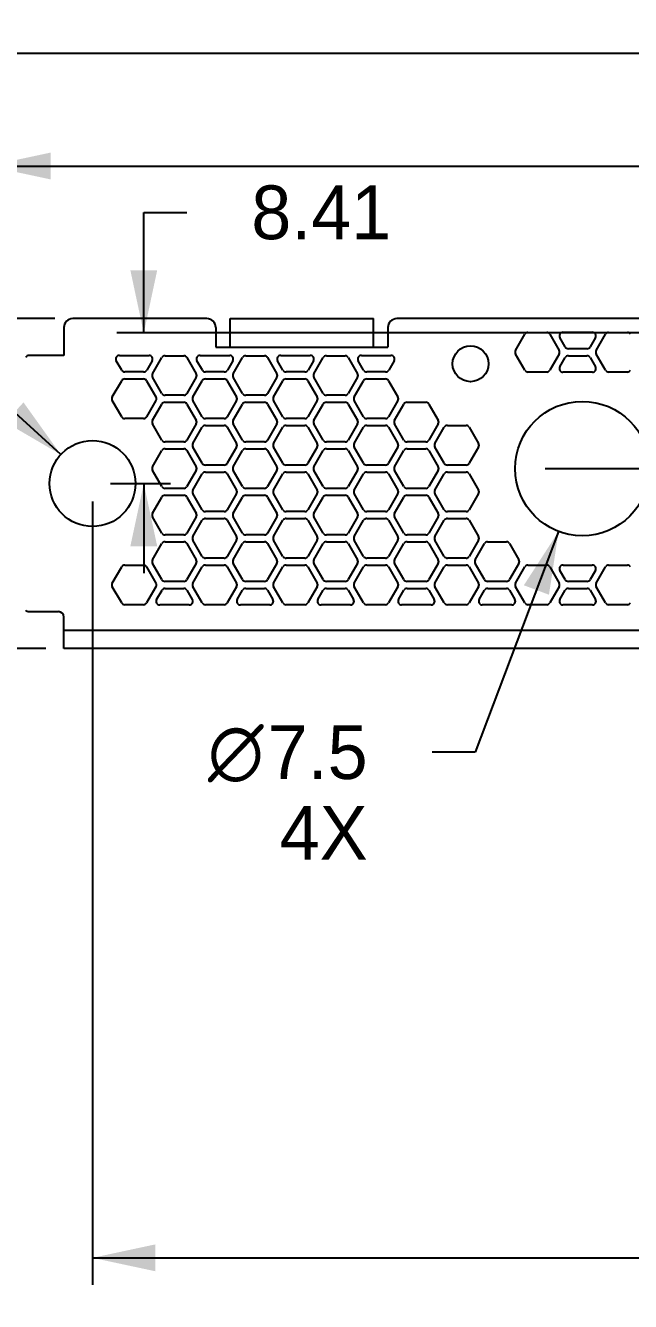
# Model space of a CAD drawing. Extents: x 0 to 420, y 0 to 297.
# Drawn here: x 71.3 to 105.1, y 80.3 to 151.5 of the extents above; entities that cross this region are included whole.
import ezdxf
from ezdxf.enums import TextEntityAlignment as Align

# ---------------------------------------------------------------- set-up
doc = ezdxf.new("R2010")
doc.units = 0
doc.header["$LTSCALE"] = 23.1
doc.layers.get('0').update_dxf_attribs({"linetype": 'CONTINUOUS'})
doc.layers.add('02-AXIS', color=7, linetype='CONTINUOUS')
doc.layers.add('02___PRT_ALL_AXES', color=7, linetype='CONTINUOUS')
doc.styles.get("Standard").update_dxf_attribs({"font": 'gothic.ttf'})
doc.styles.add('TEXTSTYLE_4', font='gdt', dxfattribs={"width": 0.85})
doc.dimstyles.get("Standard").update_dxf_attribs({"dimtxt": 2.5, "dimasz": 2.5, "dimexe": 1.25, "dimexo": 0.625, "dimtad": 1, "dimcen": 2.5, "dimazin": 3, "dimtfac": 1, "dimtmove": 0, "dimatfit": 3})

# ---------------------------------------------------------------- blocks, each defined once
blk = doc.blocks.new('_FILLED')
at = {"color": 0, "linetype": 'BYBLOCK'}
blk.add_solid([(0, 0), (-1, 0.214), (-1, -0.214)], dxfattribs=at)
blk = doc.blocks.new('*D0')
at = {"color": 2, "linetype": 'CONTINUOUS'}
for p, q in [((40.944, 135.167), (40.944, 140.167)), ((72.97, 135.167), (39.444, 135.167)), ((72.473, 116.752), (39.444, 116.752)), ((40.944, 116.752), (40.944, 111.752))]:
    blk.add_line(p, q, dxfattribs=at)
at = {"color": 2, "linetype": 'CONTINUOUS', "xscale": 3.5, "yscale": 3.5, "zscale": 3.5}
for p, rotation in [((40.944, 135.167), 270), ((40.944, 116.752), 90)]:
    blk.add_blockref('_FILLED', p, dxfattribs=dict(at, rotation=rotation))
at = {"color": 2, "linetype": 'CONTINUOUS'}
blk.add_text('18.42', height=3, dxfattribs=at).set_placement((40.944, 124.46), align=Align.CENTER)
blk = doc.blocks.new('*D2')
at = {"color": 2, "linetype": 'CONTINUOUS'}
for p, q in [((55.306, 144.008), (52.906, 144.008)), ((73.298, 127.578), (55.306, 144.008))]:
    blk.add_line(p, q, dxfattribs=at)
at = {"color": 2, "linetype": 'CONTINUOUS', "xscale": 3.5, "yscale": 3.5, "zscale": 3.5, "rotation": 317.598150438}
blk.add_blockref('_FILLED', (73.298, 127.578), dxfattribs=at)
at = {"color": 2, "linetype": 'CONTINUOUS', "style": 'TEXTSTYLE_4'}
blk.add_text('n', height=3, dxfattribs=at).set_placement((43.506, 142.508), align=Align.RIGHT)
at = {"color": 2, "linetype": 'CONTINUOUS'}
blk.add_text('4.8', height=3, dxfattribs=at).set_placement((49.306, 142.508), align=Align.RIGHT)
blk = doc.blocks.new('*D3')
at = {"color": 2, "linetype": 'CONTINUOUS'}
for p, q in [((62.027, 130.052), (62.027, 151.489)), ((182.07, 137.342), (182.07, 151.489)), ((62.027, 149.989), (111.765, 149.989)), ((182.07, 149.989), (131.723, 149.989))]:
    blk.add_line(p, q, dxfattribs=at)
at = {"color": 2, "linetype": 'CONTINUOUS', "xscale": 3.5, "yscale": 3.5, "zscale": 3.5, "rotation": 180}
blk.add_blockref('_FILLED', (62.027, 149.989), dxfattribs=at)
at = {"color": 2, "linetype": 'CONTINUOUS', "xscale": 3.5, "yscale": 3.5, "zscale": 3.5}
blk.add_blockref('_FILLED', (182.07, 149.989), dxfattribs=at)
at = {"color": 2, "linetype": 'CONTINUOUS'}
blk.add_text('120.04', height=3, dxfattribs=at).set_placement((121.744, 148.489), align=Align.CENTER)
blk = doc.blocks.new('*D4')
at = {"color": 2, "linetype": 'CONTINUOUS'}
for p, q in [((69.231, 132.352), (69.231, 145.19)), ((182.07, 139.342), (182.07, 145.19)), ((69.231, 143.69), (111.82, 143.69)), ((182.07, 143.69), (131.778, 143.69))]:
    blk.add_line(p, q, dxfattribs=at)
at = {"color": 2, "linetype": 'CONTINUOUS', "xscale": 3.5, "yscale": 3.5, "zscale": 3.5, "rotation": 180}
blk.add_blockref('_FILLED', (69.231, 143.69), dxfattribs=at)
at = {"color": 2, "linetype": 'CONTINUOUS', "xscale": 3.5, "yscale": 3.5, "zscale": 3.5}
blk.add_blockref('_FILLED', (182.07, 143.69), dxfattribs=at)
at = {"color": 2, "linetype": 'CONTINUOUS'}
blk.add_text('112.84', height=3, dxfattribs=at).set_placement((121.799, 142.19), align=Align.CENTER)
blk = doc.blocks.new('*D5')
at = {"color": 2, "linetype": 'CONTINUOUS'}
for p, q in [((75.07, 124.96), (75.07, 81.228)), ((182.07, 120.292), (182.07, 81.228)), ((75.07, 82.728), (113.554, 82.728)), ((182.07, 82.728), (127.713, 82.728))]:
    blk.add_line(p, q, dxfattribs=at)
at = {"color": 2, "linetype": 'CONTINUOUS', "xscale": 3.5, "yscale": 3.5, "zscale": 3.5, "rotation": 180}
blk.add_blockref('_FILLED', (75.07, 82.728), dxfattribs=at)
at = {"color": 2, "linetype": 'CONTINUOUS', "xscale": 3.5, "yscale": 3.5, "zscale": 3.5}
blk.add_blockref('_FILLED', (182.07, 82.728), dxfattribs=at)
at = {"color": 2, "linetype": 'CONTINUOUS'}
blk.add_text('107', height=3, dxfattribs=at).set_placement((120.634, 81.228), align=Align.CENTER)
blk = doc.blocks.new('*D6')
at = {"color": 2, "linetype": 'CONTINUOUS'}
for p, q in [((101.078, 123.29), (96.422, 110.964)), ((96.422, 110.964), (94.022, 110.964))]:
    blk.add_line(p, q, dxfattribs=at)
at = {"color": 2, "linetype": 'CONTINUOUS', "xscale": 3.5, "yscale": 3.5, "zscale": 3.5, "rotation": 69.3067555111}
blk.add_blockref('_FILLED', (101.078, 123.29), dxfattribs=at)
at = {"color": 2, "linetype": 'CONTINUOUS', "style": 'TEXTSTYLE_4'}
blk.add_text('n', height=3, dxfattribs=at).set_placement((84.622, 109.464), align=Align.RIGHT)
at = {"color": 2, "linetype": 'CONTINUOUS'}
for s, p in [('7.5', (90.422, 109.464)), ('4X', (90.422, 104.964))]:
    blk.add_text(s, height=3, dxfattribs=at).set_placement(p, align=Align.RIGHT)
blk = doc.blocks.new('*D10')
at = {"color": 2, "linetype": 'CONTINUOUS'}
for p, q in [((198.764, 134.367), (198.764, 139.367)), ((185.976, 134.367), (200.264, 134.367)), ((100.333, 126.797), (200.264, 126.797)), ((198.764, 126.797), (198.764, 121.797))]:
    blk.add_line(p, q, dxfattribs=at)
at = {"color": 2, "linetype": 'CONTINUOUS', "xscale": 3.5, "yscale": 3.5, "zscale": 3.5}
for p, rotation in [((198.764, 134.367), 270), ((198.764, 126.797), 90)]:
    blk.add_blockref('_FILLED', p, dxfattribs=dict(at, rotation=rotation))
at = {"color": 2, "linetype": 'CONTINUOUS'}
blk.add_text('7.57', height=3, dxfattribs=at).set_placement((198.764, 128.925), align=Align.CENTER)
blk = doc.blocks.new('*D13')
at = {"color": 2, "linetype": 'CONTINUOUS'}
for p, q in [((77.931, 134.367), (77.931, 141.103)), ((77.931, 141.103), (80.331, 141.103)), ((181.084, 134.367), (76.431, 134.367)), ((76.07, 125.96), (79.431, 125.96)), ((77.931, 125.96), (77.931, 120.96))]:
    blk.add_line(p, q, dxfattribs=at)
at = {"color": 2, "linetype": 'CONTINUOUS', "xscale": 3.5, "yscale": 3.5, "zscale": 3.5}
for p, rotation in [((77.931, 134.367), 270), ((77.931, 125.96), 90)]:
    blk.add_blockref('_FILLED', p, dxfattribs=dict(at, rotation=rotation))
at = {"color": 2, "linetype": 'CONTINUOUS'}
blk.add_text('8.41', height=3, dxfattribs=at).set_placement((83.931, 139.603))

msp = doc.modelspace()

# ---------------------------------------------------------------- linework, layer by layer
at = {"color": 3, "linetype": 'CONTINUOUS'}
for p, q in [((73.47, 134.667), (73.47, 133.107)), ((81.45, 135.167), (73.97, 135.167)), ((81.95, 134.667), (81.95, 133.567)), ((82.75, 133.567), (82.75, 135.167)), ((82.75, 135.167), (90.753, 135.167)), ((90.753, 133.567), (90.753, 135.167)), ((91.553, 134.667), (91.553, 133.567)), ((167.923, 135.167), (92.053, 135.167)), ((98.674, 133.392), (99.197, 134.298)), ((99.37, 134.398), (100.416, 134.398)), ((100.589, 134.298), (101.112, 133.392)), ((101.449, 133.588), (101.149, 134.108)), ((101.322, 134.408), (102.962, 134.408)), ((103.135, 134.108), (102.835, 133.588)), ((103.174, 133.392), (103.697, 134.298)), ((103.87, 134.398), (104.916, 134.398)), ((81.95, 133.567), (91.553, 133.567)), ((102.662, 133.488), (101.622, 133.488)), ((73.47, 133.107), (71.544, 133.107)), ((76.699, 132.289), (76.399, 132.809)), ((76.572, 133.109), (78.224, 133.109)), ((78.397, 132.809), (78.096, 132.289)), ((78.424, 132.093), (78.947, 132.999)), ((79.12, 133.099), (80.166, 133.099)), ((80.339, 132.999), (80.862, 132.093)), ((81.199, 132.289), (80.899, 132.809)), ((81.072, 133.109), (82.724, 133.109)), ((82.897, 132.809), (82.596, 132.289)), ((82.924, 132.093), (83.447, 132.999)), ((83.62, 133.099), (84.666, 133.099)), ((84.839, 132.999), (85.362, 132.093)), ((85.699, 132.289), (85.399, 132.809)), ((85.572, 133.109), (87.224, 133.109)), ((87.397, 132.809), (87.096, 132.289)), ((87.424, 132.093), (87.947, 132.999)), ((88.12, 133.099), (89.166, 133.099)), ((89.339, 132.999), (89.862, 132.093)), ((90.199, 132.289), (89.899, 132.809)), ((90.072, 133.109), (91.724, 133.109)), ((91.897, 132.809), (91.596, 132.289)), ((99.197, 132.287), (98.674, 133.192)), ((101.112, 133.192), (100.589, 132.287)), ((101.15, 132.479), (101.45, 132.999)), ((101.623, 133.099), (102.663, 133.099)), ((102.836, 132.999), (103.136, 132.479)), ((103.697, 132.287), (103.174, 133.192)), ((76.87, 131.8), (77.916, 131.8)), ((77.923, 132.189), (76.872, 132.189)), ((78.947, 130.988), (78.424, 131.893)), ((80.862, 131.893), (80.339, 130.988)), ((81.37, 131.8), (82.416, 131.8)), ((82.423, 132.189), (81.372, 132.189)), ((83.447, 130.988), (82.924, 131.893)), ((85.362, 131.893), (84.839, 130.988)), ((85.87, 131.8), (86.916, 131.8)), ((86.923, 132.189), (85.872, 132.189)), ((87.947, 130.988), (87.424, 131.893)), ((89.862, 131.893), (89.339, 130.988)), ((90.37, 131.8), (91.416, 131.8)), ((91.423, 132.189), (90.372, 132.189)), ((100.416, 132.187), (99.37, 132.187)), ((102.963, 132.179), (101.323, 132.179)), ((104.916, 132.187), (103.87, 132.187)), ((76.174, 130.794), (76.697, 131.7)), ((78.089, 131.7), (78.612, 130.794)), ((80.674, 130.794), (81.197, 131.7)), ((82.589, 131.7), (83.112, 130.794)), ((85.174, 130.794), (85.697, 131.7)), ((87.089, 131.7), (87.612, 130.794)), ((89.674, 130.794), (90.197, 131.7)), ((91.589, 131.7), (92.112, 130.794)), ((76.697, 129.689), (76.174, 130.594)), ((78.612, 130.594), (78.089, 129.689)), ((78.424, 129.495), (78.947, 130.401)), ((80.166, 130.888), (79.12, 130.888)), ((79.12, 130.501), (80.166, 130.501)), ((80.339, 130.401), (80.862, 129.495)), ((81.197, 129.689), (80.674, 130.594)), ((83.112, 130.594), (82.589, 129.689)), ((82.924, 129.495), (83.447, 130.401)), ((84.666, 130.888), (83.62, 130.888)), ((83.62, 130.501), (84.666, 130.501)), ((84.839, 130.401), (85.362, 129.495)), ((85.697, 129.689), (85.174, 130.594)), ((87.612, 130.594), (87.089, 129.689)), ((87.424, 129.495), (87.947, 130.401)), ((89.166, 130.888), (88.12, 130.888)), ((88.12, 130.501), (89.166, 130.501)), ((89.339, 130.401), (89.862, 129.495)), ((90.197, 129.689), (89.674, 130.594)), ((92.112, 130.594), (91.589, 129.689)), ((91.924, 129.495), (92.447, 130.401)), ((92.62, 130.501), (93.666, 130.501)), ((93.839, 130.401), (94.362, 129.495)), ((77.916, 129.589), (76.87, 129.589)), ((78.947, 128.39), (78.424, 129.295)), ((80.862, 129.295), (80.339, 128.39)), ((80.674, 128.196), (81.197, 129.102)), ((82.416, 129.589), (81.37, 129.589)), ((81.37, 129.202), (82.416, 129.202)), ((82.589, 129.102), (83.112, 128.196)), ((83.447, 128.39), (82.924, 129.295)), ((85.362, 129.295), (84.839, 128.39)), ((85.174, 128.196), (85.697, 129.102)), ((86.916, 129.589), (85.87, 129.589)), ((85.87, 129.202), (86.916, 129.202)), ((87.089, 129.102), (87.612, 128.196)), ((87.947, 128.39), (87.424, 129.295)), ((89.862, 129.295), (89.339, 128.39)), ((89.674, 128.196), (90.197, 129.102)), ((91.416, 129.589), (90.37, 129.589)), ((90.37, 129.202), (91.416, 129.202)), ((91.589, 129.102), (92.112, 128.196)), ((92.447, 128.39), (91.924, 129.295)), ((94.362, 129.295), (93.839, 128.39)), ((94.174, 128.196), (94.697, 129.102)), ((94.87, 129.202), (95.916, 129.202)), ((96.089, 129.102), (96.612, 128.196)), ((80.166, 128.29), (79.12, 128.29)), ((84.666, 128.29), (83.62, 128.29)), ((89.166, 128.29), (88.12, 128.29)), ((93.666, 128.29), (92.62, 128.29)), ((78.424, 126.897), (78.947, 127.803)), ((79.12, 127.903), (80.166, 127.903)), ((80.339, 127.803), (80.862, 126.897)), ((81.197, 127.091), (80.674, 127.996)), ((83.112, 127.996), (82.589, 127.091)), ((82.924, 126.897), (83.447, 127.803)), ((83.62, 127.903), (84.666, 127.903)), ((84.839, 127.803), (85.362, 126.897)), ((85.697, 127.091), (85.174, 127.996)), ((87.612, 127.996), (87.089, 127.091)), ((87.424, 126.897), (87.947, 127.803)), ((88.12, 127.903), (89.166, 127.903)), ((89.339, 127.803), (89.862, 126.897)), ((90.197, 127.091), (89.674, 127.996)), ((92.112, 127.996), (91.589, 127.091)), ((91.924, 126.897), (92.447, 127.803)), ((92.62, 127.903), (93.666, 127.903)), ((93.839, 127.803), (94.362, 126.897)), ((94.697, 127.091), (94.174, 127.996)), ((96.612, 127.996), (96.089, 127.091)), ((82.416, 126.991), (81.37, 126.991)), ((86.916, 126.991), (85.87, 126.991)), ((91.416, 126.991), (90.37, 126.991)), ((95.916, 126.991), (94.87, 126.991)), ((78.947, 125.792), (78.424, 126.697)), ((80.862, 126.697), (80.339, 125.792)), ((80.674, 125.598), (81.197, 126.504)), ((81.37, 126.604), (82.416, 126.604)), ((82.589, 126.504), (83.112, 125.598)), ((83.447, 125.792), (82.924, 126.697)), ((85.362, 126.697), (84.839, 125.792)), ((85.174, 125.598), (85.697, 126.504)), ((85.87, 126.604), (86.916, 126.604)), ((87.089, 126.504), (87.612, 125.598)), ((87.947, 125.792), (87.424, 126.697)), ((89.862, 126.697), (89.339, 125.792)), ((89.674, 125.598), (90.197, 126.504)), ((90.37, 126.604), (91.416, 126.604)), ((91.589, 126.504), (92.112, 125.598)), ((92.447, 125.792), (91.924, 126.697)), ((94.362, 126.697), (93.839, 125.792)), ((94.174, 125.598), (94.697, 126.504)), ((94.87, 126.604), (95.916, 126.604)), ((96.089, 126.504), (96.612, 125.598)), ((80.166, 125.692), (79.12, 125.692)), ((81.197, 124.493), (80.674, 125.398)), ((83.112, 125.398), (82.589, 124.493)), ((84.666, 125.692), (83.62, 125.692)), ((85.697, 124.493), (85.174, 125.398)), ((87.612, 125.398), (87.089, 124.493)), ((89.166, 125.692), (88.12, 125.692)), ((90.197, 124.493), (89.674, 125.398)), ((92.112, 125.398), (91.589, 124.493)), ((93.666, 125.692), (92.62, 125.692)), ((94.697, 124.493), (94.174, 125.398)), ((96.612, 125.398), (96.089, 124.493)), ((78.424, 124.299), (78.947, 125.205)), ((79.12, 125.305), (80.166, 125.305)), ((80.339, 125.205), (80.862, 124.299)), ((82.924, 124.299), (83.447, 125.205)), ((83.62, 125.305), (84.666, 125.305)), ((84.839, 125.205), (85.362, 124.299)), ((87.424, 124.299), (87.947, 125.205)), ((88.12, 125.305), (89.166, 125.305)), ((89.339, 125.205), (89.862, 124.299)), ((91.924, 124.299), (92.447, 125.205)), ((92.62, 125.305), (93.666, 125.305)), ((93.839, 125.205), (94.362, 124.299)), ((78.947, 123.194), (78.424, 124.099)), ((80.862, 124.099), (80.339, 123.194)), ((82.416, 124.393), (81.37, 124.393)), ((81.37, 124.006), (82.416, 124.006)), ((83.447, 123.194), (82.924, 124.099)), ((85.362, 124.099), (84.839, 123.194)), ((86.916, 124.393), (85.87, 124.393)), ((85.87, 124.006), (86.916, 124.006)), ((87.947, 123.194), (87.424, 124.099)), ((89.862, 124.099), (89.339, 123.194)), ((91.416, 124.393), (90.37, 124.393)), ((90.37, 124.006), (91.416, 124.006)), ((92.447, 123.194), (91.924, 124.099)), ((94.362, 124.099), (93.839, 123.194)), ((95.916, 124.393), (94.87, 124.393)), ((94.87, 124.006), (95.916, 124.006)), ((80.674, 123), (81.197, 123.906)), ((82.589, 123.906), (83.112, 123)), ((85.174, 123), (85.697, 123.906)), ((87.089, 123.906), (87.612, 123)), ((89.674, 123), (90.197, 123.906)), ((91.589, 123.906), (92.112, 123)), ((94.174, 123), (94.697, 123.906)), ((96.089, 123.906), (96.612, 123)), ((78.424, 121.701), (78.947, 122.607)), ((80.166, 123.094), (79.12, 123.094)), ((79.12, 122.707), (80.166, 122.707)), ((80.339, 122.607), (80.862, 121.701)), ((81.197, 121.895), (80.674, 122.8)), ((83.112, 122.8), (82.589, 121.895)), ((82.924, 121.701), (83.447, 122.607)), ((84.666, 123.094), (83.62, 123.094)), ((83.62, 122.707), (84.666, 122.707)), ((84.839, 122.607), (85.362, 121.701)), ((85.697, 121.895), (85.174, 122.8)), ((87.612, 122.8), (87.089, 121.895)), ((87.424, 121.701), (87.947, 122.607)), ((89.166, 123.094), (88.12, 123.094)), ((88.12, 122.707), (89.166, 122.707)), ((89.339, 122.607), (89.862, 121.701)), ((90.197, 121.895), (89.674, 122.8)), ((92.112, 122.8), (91.589, 121.895)), ((91.924, 121.701), (92.447, 122.607)), ((93.666, 123.094), (92.62, 123.094)), ((92.62, 122.707), (93.666, 122.707)), ((93.839, 122.607), (94.362, 121.701)), ((94.697, 121.895), (94.174, 122.8)), ((96.612, 122.8), (96.089, 121.895)), ((96.424, 121.701), (96.947, 122.607)), ((97.12, 122.707), (98.166, 122.707)), ((98.339, 122.607), (98.862, 121.701)), ((76.174, 120.402), (76.697, 121.308)), ((76.87, 121.408), (77.916, 121.408)), ((78.089, 121.308), (78.612, 120.402)), ((78.947, 120.596), (78.424, 121.501)), ((80.862, 121.501), (80.339, 120.596)), ((80.674, 120.402), (81.197, 121.308)), ((82.416, 121.795), (81.37, 121.795)), ((81.37, 121.408), (82.416, 121.408)), ((82.589, 121.308), (83.112, 120.402)), ((83.447, 120.596), (82.924, 121.501)), ((85.362, 121.501), (84.839, 120.596)), ((85.174, 120.402), (85.697, 121.308)), ((86.916, 121.795), (85.87, 121.795)), ((85.87, 121.408), (86.916, 121.408)), ((87.089, 121.308), (87.612, 120.402)), ((87.947, 120.596), (87.424, 121.501)), ((89.862, 121.501), (89.339, 120.596)), ((89.674, 120.402), (90.197, 121.308)), ((91.416, 121.795), (90.37, 121.795)), ((90.37, 121.408), (91.416, 121.408)), ((91.589, 121.308), (92.112, 120.402)), ((92.447, 120.596), (91.924, 121.501)), ((94.362, 121.501), (93.839, 120.596)), ((94.174, 120.402), (94.697, 121.308)), ((95.916, 121.795), (94.87, 121.795)), ((94.87, 121.408), (95.916, 121.408)), ((96.089, 121.308), (96.612, 120.402)), ((96.947, 120.596), (96.424, 121.501)), ((98.862, 121.501), (98.339, 120.596)), ((98.674, 120.402), (99.197, 121.308)), ((99.37, 121.408), (100.416, 121.408)), ((100.589, 121.308), (101.112, 120.402)), ((101.328, 121.408), (102.958, 121.408)), ((103.174, 120.402), (103.697, 121.308)), ((103.87, 121.408), (104.916, 121.408)), ((80.166, 120.496), (79.12, 120.496)), ((84.666, 120.496), (83.62, 120.496)), ((89.166, 120.496), (88.12, 120.496)), ((93.666, 120.496), (92.62, 120.496)), ((98.166, 120.496), (97.12, 120.496)), ((101.45, 120.596), (101.155, 121.108)), ((102.662, 120.496), (101.623, 120.496)), ((103.131, 121.108), (102.835, 120.596)), ((76.697, 119.297), (76.174, 120.202)), ((78.612, 120.202), (78.089, 119.297)), ((78.646, 119.482), (78.948, 120.006)), ((79.122, 120.106), (80.164, 120.106)), ((80.337, 120.006), (80.639, 119.482)), ((81.197, 119.297), (80.674, 120.202)), ((83.112, 120.202), (82.589, 119.297)), ((83.146, 119.482), (83.448, 120.006)), ((83.622, 120.106), (84.664, 120.106)), ((84.837, 120.006), (85.139, 119.482)), ((85.697, 119.297), (85.174, 120.202)), ((87.612, 120.202), (87.089, 119.297)), ((87.646, 119.482), (87.948, 120.006)), ((88.122, 120.106), (89.164, 120.106)), ((89.337, 120.006), (89.639, 119.482)), ((90.197, 119.297), (89.674, 120.202)), ((92.112, 120.202), (91.589, 119.297)), ((92.146, 119.482), (92.448, 120.006)), ((92.622, 120.106), (93.664, 120.106)), ((93.837, 120.006), (94.139, 119.482)), ((94.697, 119.297), (94.174, 120.202)), ((96.612, 120.202), (96.089, 119.297)), ((96.646, 119.482), (96.948, 120.006)), ((97.122, 120.106), (98.164, 120.106)), ((98.337, 120.006), (98.639, 119.482)), ((99.197, 119.297), (98.674, 120.202)), ((101.112, 120.202), (100.589, 119.297)), ((101.146, 119.482), (101.448, 120.006)), ((101.622, 120.106), (102.664, 120.106)), ((102.837, 120.006), (103.139, 119.482)), ((103.697, 119.297), (103.174, 120.202)), ((77.916, 119.197), (76.87, 119.197)), ((80.466, 119.182), (78.82, 119.182)), ((82.416, 119.197), (81.37, 119.197)), ((84.966, 119.182), (83.32, 119.182)), ((86.916, 119.197), (85.87, 119.197)), ((89.466, 119.182), (87.82, 119.182)), ((91.416, 119.197), (90.37, 119.197)), ((93.966, 119.182), (92.32, 119.182)), ((95.916, 119.197), (94.87, 119.197)), ((98.466, 119.182), (96.82, 119.182)), ((100.416, 119.197), (99.37, 119.197)), ((102.966, 119.182), (101.32, 119.182)), ((104.916, 119.197), (103.87, 119.197)), ((71.54, 118.807), (73.173, 118.807)), ((73.473, 116.752), (73.473, 118.507)), ((177.21, 117.752), (73.473, 117.752)), ((177.21, 116.752), (73.473, 116.752))]:
    msp.add_line(p, q, dxfattribs=at)
for centre, radius, start, end in [((73.97, 134.667), 0.5, 90, 180), ((81.45, 134.667), 0.5, 0, 90), ((92.053, 134.667), 0.5, 90, 180), ((99.37, 134.198), 0.2, 90, 150), ((100.416, 134.198), 0.2, 30, 90), ((101.322, 134.208), 0.2, 90, 210), ((102.962, 134.208), 0.2, 330, 90), ((103.87, 134.198), 0.2, 90, 150), ((104.916, 134.198), 0.2, 30, 90), ((98.847, 133.292), 0.2, 150, 210), ((100.938, 133.292), 0.2, 330, 30), ((101.622, 133.688), 0.2, 210, 270), ((102.662, 133.688), 0.2, 270, 330), ((103.347, 133.292), 0.2, 150, 210), ((71.544, 132.807), 0.3, 90, 134.86093), ((76.572, 132.909), 0.2, 90, 210), ((78.224, 132.909), 0.2, 330, 90), ((79.12, 132.899), 0.2, 90, 150), ((80.166, 132.899), 0.2, 30, 90), ((81.072, 132.909), 0.2, 90, 210), ((82.724, 132.909), 0.2, 330, 90), ((83.62, 132.899), 0.2, 90, 150), ((84.666, 132.899), 0.2, 30, 90), ((85.572, 132.909), 0.2, 90, 210), ((87.224, 132.909), 0.2, 330, 90), ((88.12, 132.899), 0.2, 90, 150), ((89.166, 132.899), 0.2, 30, 90), ((90.072, 132.909), 0.2, 90, 210), ((91.724, 132.909), 0.2, 330, 90), ((101.623, 132.899), 0.2, 90, 150), ((102.663, 132.899), 0.2, 30, 90), ((76.87, 131.6), 0.2, 90, 150), ((76.872, 132.389), 0.2, 210, 270), ((77.916, 131.6), 0.2, 30, 90), ((77.923, 132.389), 0.2, 270, 330), ((78.597, 131.993), 0.2, 150, 210), ((80.688, 131.993), 0.2, 330, 30), ((81.37, 131.6), 0.2, 90, 150), ((81.372, 132.389), 0.2, 210, 270), ((82.416, 131.6), 0.2, 30, 90), ((82.423, 132.389), 0.2, 270, 330), ((83.097, 131.993), 0.2, 150, 210), ((85.188, 131.993), 0.2, 330, 30), ((85.87, 131.6), 0.2, 90, 150), ((85.872, 132.389), 0.2, 210, 270), ((86.916, 131.6), 0.2, 30, 90), ((86.923, 132.389), 0.2, 270, 330), ((87.597, 131.993), 0.2, 150, 210), ((89.688, 131.993), 0.2, 330, 30), ((90.37, 131.6), 0.2, 90, 150), ((90.372, 132.389), 0.2, 210, 270), ((91.416, 131.6), 0.2, 30, 90), ((91.423, 132.389), 0.2, 270, 330), ((99.37, 132.387), 0.2, 210, 270), ((100.416, 132.387), 0.2, 270, 330), ((101.323, 132.379), 0.2, 150, 270), ((102.963, 132.379), 0.2, 270, 30), ((103.87, 132.387), 0.2, 210, 270), ((104.916, 132.387), 0.2, 270, 330), ((76.347, 130.694), 0.2, 150, 210), ((78.438, 130.694), 0.2, 330, 30), ((79.12, 131.088), 0.2, 210, 270), ((79.12, 130.301), 0.2, 90, 150), ((80.166, 131.088), 0.2, 270, 330), ((80.166, 130.301), 0.2, 30, 90), ((80.847, 130.694), 0.2, 150, 210), ((82.938, 130.694), 0.2, 330, 30), ((83.62, 131.088), 0.2, 210, 270), ((83.62, 130.301), 0.2, 90, 150), ((84.666, 131.088), 0.2, 270, 330), ((84.666, 130.301), 0.2, 30, 90), ((85.347, 130.694), 0.2, 150, 210), ((87.438, 130.694), 0.2, 330, 30), ((88.12, 131.088), 0.2, 210, 270), ((88.12, 130.301), 0.2, 90, 150), ((89.166, 131.088), 0.2, 270, 330), ((89.166, 130.301), 0.2, 30, 90), ((89.847, 130.694), 0.2, 150, 210), ((91.938, 130.694), 0.2, 330, 30), ((92.62, 130.301), 0.2, 90, 150), ((93.666, 130.301), 0.2, 30, 90), ((76.87, 129.789), 0.2, 210, 270), ((77.916, 129.789), 0.2, 270, 330), ((81.37, 129.789), 0.2, 210, 270), ((82.416, 129.789), 0.2, 270, 330), ((85.87, 129.789), 0.2, 210, 270), ((86.916, 129.789), 0.2, 270, 330), ((90.37, 129.789), 0.2, 210, 270), ((91.416, 129.789), 0.2, 270, 330), ((78.597, 129.395), 0.2, 150, 210), ((80.688, 129.395), 0.2, 330, 30), ((81.37, 129.002), 0.2, 90, 150), ((82.416, 129.002), 0.2, 30, 90), ((83.097, 129.395), 0.2, 150, 210), ((85.188, 129.395), 0.2, 330, 30), ((85.87, 129.002), 0.2, 90, 150), ((86.916, 129.002), 0.2, 30, 90), ((87.597, 129.395), 0.2, 150, 210), ((89.688, 129.395), 0.2, 330, 30), ((90.37, 129.002), 0.2, 90, 150), ((91.416, 129.002), 0.2, 30, 90), ((92.097, 129.395), 0.2, 150, 210), ((94.188, 129.395), 0.2, 330, 30), ((94.87, 129.002), 0.2, 90, 150), ((95.916, 129.002), 0.2, 30, 90), ((79.12, 128.49), 0.2, 210, 270), ((80.166, 128.49), 0.2, 270, 330), ((83.62, 128.49), 0.2, 210, 270), ((84.666, 128.49), 0.2, 270, 330), ((88.12, 128.49), 0.2, 210, 270), ((89.166, 128.49), 0.2, 270, 330), ((92.62, 128.49), 0.2, 210, 270), ((93.666, 128.49), 0.2, 270, 330), ((79.12, 127.703), 0.2, 90, 150), ((80.166, 127.703), 0.2, 30, 90), ((80.847, 128.096), 0.2, 150, 210), ((82.938, 128.096), 0.2, 330, 30), ((83.62, 127.703), 0.2, 90, 150), ((84.666, 127.703), 0.2, 30, 90), ((85.347, 128.096), 0.2, 150, 210), ((87.438, 128.096), 0.2, 330, 30), ((88.12, 127.703), 0.2, 90, 150), ((89.166, 127.703), 0.2, 30, 90), ((89.847, 128.096), 0.2, 150, 210), ((91.938, 128.096), 0.2, 330, 30), ((92.62, 127.703), 0.2, 90, 150), ((93.666, 127.703), 0.2, 30, 90), ((94.347, 128.096), 0.2, 150, 210), ((96.438, 128.096), 0.2, 330, 30), ((78.597, 126.797), 0.2, 150, 210), ((80.688, 126.797), 0.2, 330, 30), ((81.37, 127.191), 0.2, 210, 270), ((82.416, 127.191), 0.2, 270, 330), ((83.097, 126.797), 0.2, 150, 210), ((85.188, 126.797), 0.2, 330, 30), ((85.87, 127.191), 0.2, 210, 270), ((86.916, 127.191), 0.2, 270, 330), ((87.597, 126.797), 0.2, 150, 210), ((89.688, 126.797), 0.2, 330, 30), ((90.37, 127.191), 0.2, 210, 270), ((91.416, 127.191), 0.2, 270, 330), ((92.097, 126.797), 0.2, 150, 210), ((94.188, 126.797), 0.2, 330, 30), ((94.87, 127.191), 0.2, 210, 270), ((95.916, 127.191), 0.2, 270, 330), ((81.37, 126.404), 0.2, 90, 150), ((82.416, 126.404), 0.2, 30, 90), ((85.87, 126.404), 0.2, 90, 150), ((86.916, 126.404), 0.2, 30, 90), ((90.37, 126.404), 0.2, 90, 150), ((91.416, 126.404), 0.2, 30, 90), ((94.87, 126.404), 0.2, 90, 150), ((95.916, 126.404), 0.2, 30, 90), ((79.12, 125.892), 0.2, 210, 270), ((80.166, 125.892), 0.2, 270, 330), ((80.847, 125.498), 0.2, 150, 210), ((82.938, 125.498), 0.2, 330, 30), ((83.62, 125.892), 0.2, 210, 270), ((84.666, 125.892), 0.2, 270, 330), ((85.347, 125.498), 0.2, 150, 210), ((87.438, 125.498), 0.2, 330, 30), ((88.12, 125.892), 0.2, 210, 270), ((89.166, 125.892), 0.2, 270, 330), ((89.847, 125.498), 0.2, 150, 210), ((91.938, 125.498), 0.2, 330, 30), ((92.62, 125.892), 0.2, 210, 270), ((93.666, 125.892), 0.2, 270, 330), ((94.347, 125.498), 0.2, 150, 210), ((96.438, 125.498), 0.2, 330, 30), ((79.12, 125.105), 0.2, 90, 150), ((80.166, 125.105), 0.2, 30, 90), ((83.62, 125.105), 0.2, 90, 150), ((84.666, 125.105), 0.2, 30, 90), ((88.12, 125.105), 0.2, 90, 150), ((89.166, 125.105), 0.2, 30, 90), ((92.62, 125.105), 0.2, 90, 150), ((93.666, 125.105), 0.2, 30, 90), ((78.597, 124.199), 0.2, 150, 210), ((80.688, 124.199), 0.2, 330, 30), ((81.37, 124.593), 0.2, 210, 270), ((81.37, 123.806), 0.2, 90, 150), ((82.416, 124.593), 0.2, 270, 330), ((82.416, 123.806), 0.2, 30, 90), ((83.097, 124.199), 0.2, 150, 210), ((85.188, 124.199), 0.2, 330, 30), ((85.87, 124.593), 0.2, 210, 270), ((85.87, 123.806), 0.2, 90, 150), ((86.916, 124.593), 0.2, 270, 330), ((86.916, 123.806), 0.2, 30, 90), ((87.597, 124.199), 0.2, 150, 210), ((89.688, 124.199), 0.2, 330, 30), ((90.37, 124.593), 0.2, 210, 270), ((90.37, 123.806), 0.2, 90, 150), ((91.416, 124.593), 0.2, 270, 330), ((91.416, 123.806), 0.2, 30, 90), ((92.097, 124.199), 0.2, 150, 210), ((94.188, 124.199), 0.2, 330, 30), ((94.87, 124.593), 0.2, 210, 270), ((94.87, 123.806), 0.2, 90, 150), ((95.916, 124.593), 0.2, 270, 330), ((95.916, 123.806), 0.2, 30, 90), ((79.12, 123.294), 0.2, 210, 270), ((79.12, 122.507), 0.2, 90, 150), ((80.166, 123.294), 0.2, 270, 330), ((80.166, 122.507), 0.2, 30, 90), ((80.847, 122.9), 0.2, 150, 210), ((82.938, 122.9), 0.2, 330, 30), ((83.62, 123.294), 0.2, 210, 270), ((83.62, 122.507), 0.2, 90, 150), ((84.666, 123.294), 0.2, 270, 330), ((84.666, 122.507), 0.2, 30, 90), ((85.347, 122.9), 0.2, 150, 210), ((87.438, 122.9), 0.2, 330, 30), ((88.12, 123.294), 0.2, 210, 270), ((88.12, 122.507), 0.2, 90, 150), ((89.166, 123.294), 0.2, 270, 330), ((89.166, 122.507), 0.2, 30, 90), ((89.847, 122.9), 0.2, 150, 210), ((91.938, 122.9), 0.2, 330, 30), ((92.62, 123.294), 0.2, 210, 270), ((92.62, 122.507), 0.2, 90, 150), ((93.666, 123.294), 0.2, 270, 330), ((93.666, 122.507), 0.2, 30, 90), ((94.347, 122.9), 0.2, 150, 210), ((96.438, 122.9), 0.2, 330, 30), ((97.12, 122.507), 0.2, 90, 150), ((98.166, 122.507), 0.2, 30, 90), ((81.37, 121.995), 0.2, 210, 270), ((82.416, 121.995), 0.2, 270, 330), ((85.87, 121.995), 0.2, 210, 270), ((86.916, 121.995), 0.2, 270, 330), ((90.37, 121.995), 0.2, 210, 270), ((91.416, 121.995), 0.2, 270, 330), ((94.87, 121.995), 0.2, 210, 270), ((95.916, 121.995), 0.2, 270, 330), ((76.87, 121.208), 0.2, 90, 150), ((77.916, 121.208), 0.2, 30, 90), ((78.597, 121.601), 0.2, 150, 210), ((80.688, 121.601), 0.2, 330, 30), ((81.37, 121.208), 0.2, 90, 150), ((82.416, 121.208), 0.2, 30, 90), ((83.097, 121.601), 0.2, 150, 210), ((85.188, 121.601), 0.2, 330, 30), ((85.87, 121.208), 0.2, 90, 150), ((86.916, 121.208), 0.2, 30, 90), ((87.597, 121.601), 0.2, 150, 210), ((89.688, 121.601), 0.2, 330, 30), ((90.37, 121.208), 0.2, 90, 150), ((91.416, 121.208), 0.2, 30, 90), ((92.097, 121.601), 0.2, 150, 210), ((94.188, 121.601), 0.2, 330, 30), ((94.87, 121.208), 0.2, 90, 150), ((95.916, 121.208), 0.2, 30, 90), ((96.597, 121.601), 0.2, 150, 210), ((98.688, 121.601), 0.2, 330, 30), ((99.37, 121.208), 0.2, 90, 150), ((100.416, 121.208), 0.2, 30, 90), ((101.328, 121.208), 0.2, 90, 210), ((102.958, 121.208), 0.2, 330, 90), ((103.87, 121.208), 0.2, 90, 150), ((104.916, 121.208), 0.2, 30, 90), ((76.347, 120.302), 0.2, 150, 210), ((78.438, 120.302), 0.2, 330, 30), ((79.12, 120.696), 0.2, 210, 270), ((80.166, 120.696), 0.2, 270, 330), ((80.847, 120.302), 0.2, 150, 210), ((82.938, 120.302), 0.2, 330, 30), ((83.62, 120.696), 0.2, 210, 270), ((84.666, 120.696), 0.2, 270, 330), ((85.347, 120.302), 0.2, 150, 210), ((87.438, 120.302), 0.2, 330, 30), ((88.12, 120.696), 0.2, 210, 270), ((89.166, 120.696), 0.2, 270, 330), ((89.847, 120.302), 0.2, 150, 210), ((91.938, 120.302), 0.2, 330, 30), ((92.62, 120.696), 0.2, 210, 270), ((93.666, 120.696), 0.2, 270, 330), ((94.347, 120.302), 0.2, 150, 210), ((96.438, 120.302), 0.2, 330, 30), ((97.12, 120.696), 0.2, 210, 270), ((98.166, 120.696), 0.2, 270, 330), ((98.847, 120.302), 0.2, 150, 210), ((100.938, 120.302), 0.2, 330, 30), ((101.623, 120.696), 0.2, 210, 270), ((102.662, 120.696), 0.2, 270, 330), ((103.347, 120.302), 0.2, 150, 210), ((79.122, 119.906), 0.2, 90, 150), ((80.164, 119.906), 0.2, 30, 90), ((83.622, 119.906), 0.2, 90, 150), ((84.664, 119.906), 0.2, 30, 90), ((88.122, 119.906), 0.2, 90, 150), ((89.164, 119.906), 0.2, 30, 90), ((92.622, 119.906), 0.2, 90, 150), ((93.664, 119.906), 0.2, 30, 90), ((97.122, 119.906), 0.2, 90, 150), ((98.164, 119.906), 0.2, 30, 90), ((101.622, 119.906), 0.2, 90, 150), ((102.664, 119.906), 0.2, 30, 90), ((76.87, 119.397), 0.2, 210, 270), ((77.916, 119.397), 0.2, 270, 330), ((78.82, 119.382), 0.2, 150, 270), ((80.466, 119.382), 0.2, 270, 30), ((81.37, 119.397), 0.2, 210, 270), ((82.416, 119.397), 0.2, 270, 330), ((83.32, 119.382), 0.2, 150, 270), ((84.966, 119.382), 0.2, 270, 30), ((85.87, 119.397), 0.2, 210, 270), ((86.916, 119.397), 0.2, 270, 330), ((87.82, 119.382), 0.2, 150, 270), ((89.466, 119.382), 0.2, 270, 30), ((90.37, 119.397), 0.2, 210, 270), ((91.416, 119.397), 0.2, 270, 330), ((92.32, 119.382), 0.2, 150, 270), ((93.966, 119.382), 0.2, 270, 30), ((94.87, 119.397), 0.2, 210, 270), ((95.916, 119.397), 0.2, 270, 330), ((96.82, 119.382), 0.2, 150, 270), ((98.466, 119.382), 0.2, 270, 30), ((99.37, 119.397), 0.2, 210, 270), ((100.416, 119.397), 0.2, 270, 330), ((101.32, 119.382), 0.2, 150, 270), ((102.966, 119.382), 0.2, 270, 30), ((103.87, 119.397), 0.2, 210, 270), ((104.916, 119.397), 0.2, 270, 330), ((71.54, 119.107), 0.3, 225, 270), ((73.173, 118.507), 0.3, 0, 90)]:
    msp.add_arc(centre, radius, start, end, dxfattribs=at)
at = {"layer": '02-AXIS', "color": 3, "linetype": 'CONTINUOUS'}
msp.add_circle((75.07, 125.96), 2.4, dxfattribs=at)
at = {"layer": '02___PRT_ALL_AXES', "color": 3, "linetype": 'CONTINUOUS'}
for centre, radius in [((96.165, 132.648), 1), ((102.403, 126.798), 3.75)]:
    msp.add_circle(centre, radius, dxfattribs=at)

# ---------------------------------------------------------------- dimensions: what is measured, and where the dimension line sits
at = {"color": 2, "linetype": 'CONTINUOUS'}
dim = msp.add_linear_dim(base=(182.07, 149.989), p1=(62.027, 129.052), p2=(182.07, 136.342), dimstyle='Standard', dxfattribs=at)
dim.commit()
dim.dimension.update_dxf_attribs({"geometry": '*D3', "text_midpoint": (121.979, 149.989), "dimtype": 128})
for p1, p2, picture, middle in [((73.298, 127.578), (76.842, 124.341), '*D2', (44.406, 144.008)), ((101.078, 123.29), (103.728, 130.306), '*D6', (85.522, 108.714))]:
    dim = msp.add_diameter_dim_2p(p1=p1, p2=p2, dimstyle='Standard', dxfattribs=at)
    dim.commit()
    dim.dimension.update_dxf_attribs({"geometry": picture, "text_midpoint": middle, "dimtype": 131})
for base, p1, p2, angle, picture, middle in [((69.231, 143.69), (182.07, 138.342), (69.231, 131.352), 180, '*D4', (122.034, 143.69)), ((77.931, 125.96), (182.084, 134.367), (75.07, 125.96), 270, '*D13', (87.575, 141.103)), ((40.944300713, 116.752302867), (73.970191308, 135.167302867), (73.472691308, 116.752302867), 270, '*D0', (41.163417435, 125.959805603)), ((198.764, 126.797), (184.976, 134.367), (99.333, 126.797), 270, '*D10', (198.856, 130.386)), ((75.07, 82.728), (182.07, 121.292), (75.07, 125.96), 180, '*D5', (120.872, 82.728))]:
    dim = msp.add_linear_dim(base=base, p1=p1, p2=p2, angle=angle, dimstyle='Standard', dxfattribs=at)
    dim.commit()
    dim.dimension.update_dxf_attribs({"geometry": picture, "text_midpoint": middle, "dimtype": 128})

doc.saveas('drawing.dxf')
